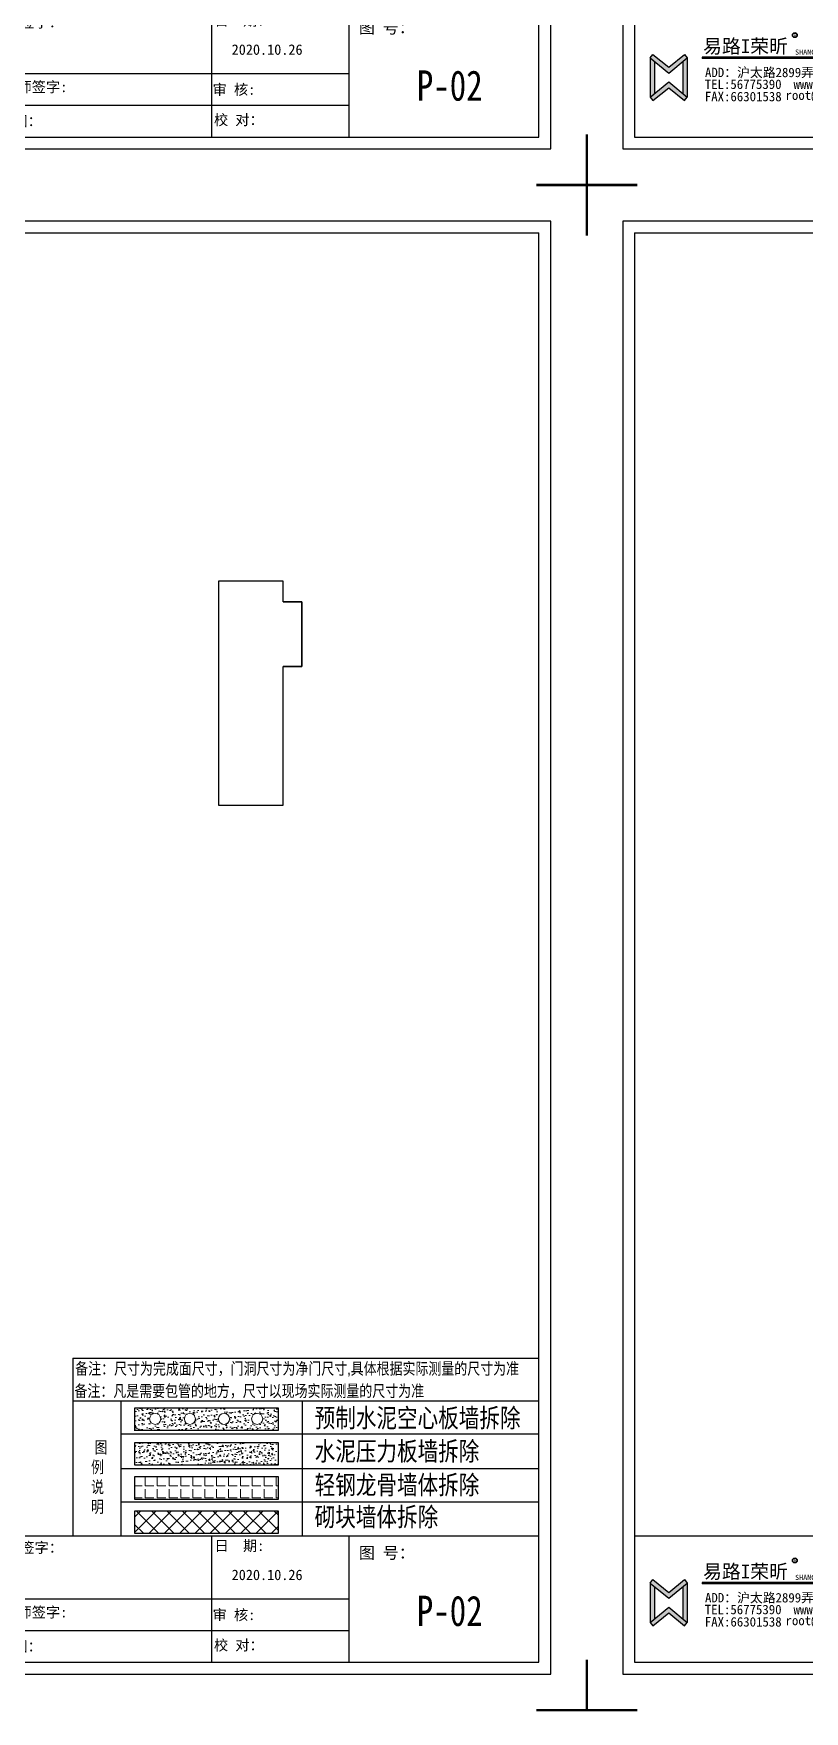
# Model space of a CAD drawing. Header units: millimetres. Extents: x -58733 to 427521, y -235734 to 553534.
# Drawn here: x 128898 to 137244, y -222214 to -204065 of the extents above; entities that cross this region are included whole.
import ezdxf

# ---------------------------------------------------------------- set-up
doc = ezdxf.new("R2010")
doc.units = ezdxf.units.MM
doc.linetypes.add('ACAD_ISO03W100', pattern=[30, 12, -18])
for name, color, linetype in [('02-活动家具', 1, 'Continuous'), ('图框', 251, 'Continuous'), ('目录文字', 8, 'Continuous')]:
    doc.layers.add(name, color=color, linetype=linetype)
doc.layers.add('墙体', color=7, linetype='Continuous', lineweight=30)
doc.layers.add('建筑结构填充', color=8, linetype='Continuous', lineweight=18)
doc.styles.add('-仿宋_GB2312', font='simsun.ttc', dxfattribs={"width": 0.8})
doc.styles.get("Standard").update_dxf_attribs({"font": 'simsun.ttc'})
doc.styles.add('YQ_DIM', font='SUPEROS.SHX', dxfattribs={"width": 0.8, "bigfont": 'HZDX.SHX'})
doc.styles.add('宋体', font='simsun.ttc', dxfattribs={"height": 120})
doc.styles.add('英文', font='simhei.ttf')
doc.styles.add('黑体', font='simhei.ttf')

# ---------------------------------------------------------------- blocks, each defined once
blk = doc.blocks.new('图框1比60')
h = blk.add_hatch(color=8)
edge = h.paths.add_edge_path()
edge.add_ellipse((163710, 45505), major_axis=(-0.2, 29.4), ratio=1, start_angle=269.6878, end_angle=449.6878)
edge.add_ellipse((163710, 45505), major_axis=(-0.2, 29.4), ratio=1, start_angle=89.5622, end_angle=269.5622)
edge = h.paths.add_edge_path(flags=16)
edge.add_ellipse((163710, 45505), major_axis=(0, 24.9), ratio=1, start_angle=269.966, end_angle=449.966)
edge.add_ellipse((163710, 45505), major_axis=(0, 24.9), ratio=1, start_angle=89.8872, end_angle=269.8872)
h = blk.add_hatch(color=8)
h.paths.add_polyline_path([(162213, 45056), (162434, 45236), (162401, 45277), (162213, 45124), (162025, 45277), (161992, 45236)])
h.paths.add_polyline_path([(162213, 44882), (162401, 44729), (162434, 44770), (162213, 44950), (161992, 44770), (162025, 44729)])
h = blk.add_hatch(color=8)
h.paths.add_polyline_path([(162044, 45193), (161992, 45236), (161992, 44770), (162044, 44813)])
h.paths.add_polyline_path([(162434, 45236), (162381, 45193), (162381, 44813), (162434, 44770)])
blk.add_hatch(color=8).paths.add_polyline_path([(162610, 45245), (162610, 45227), (166263, 45227), (166263, 45245)])
at = {"layer": '目录文字'}
h = blk.add_hatch(color=8, dxfattribs=at)
edge = h.paths.add_edge_path()
edge.add_ellipse((163710, 45505), major_axis=(-0.2, 29.4), ratio=1, start_angle=89.5622, end_angle=269.5622)
edge.add_ellipse((163710, 45505), major_axis=(-0.2, 29.4), ratio=1, start_angle=269.6621, end_angle=449.6621)
edge = h.paths.add_edge_path(flags=16)
edge.add_ellipse((163710, 45505), major_axis=(0, 24.9), ratio=1, start_angle=90.0288, end_angle=270.0288, ccw=False)
edge.add_ellipse((163710, 45505), major_axis=(0, 24.9), ratio=1, start_angle=-89.8872, end_angle=90.1128, ccw=False)
h.paths.add_polyline_path([(163689, 45539), (163733, 45539), (163733, 45472), (163689, 45472)], flags=9)
at = {"color": 8}
for p, q in [((176692, 45797), (176692, 44297)), ((161992, 45236), (162025, 45277)), ((161992, 45236), (161992, 44770)), ((161992, 45236), (162213, 45056)), ((162025, 45277), (162213, 45124)), ((162044, 45193), (162044, 44813)), ((162213, 45124), (162401, 45277)), ((162213, 45056), (162434, 45236)), ((162381, 45193), (162381, 44813)), ((162401, 45277), (162434, 45236)), ((162434, 45236), (162434, 44770)), ((166263, 45245), (162610, 45245)), ((166263, 45227), (162610, 45227)), ((166263, 45227), (166263, 45245)), ((161992, 44770), (162213, 44950)), ((162025, 44729), (162213, 44882)), ((162213, 44950), (162434, 44770)), ((162213, 44882), (162401, 44729)), ((161992, 44770), (162025, 44729)), ((162401, 44729), (162434, 44770))]:
    blk.add_line(p, q, dxfattribs=at)
blk.add_ellipse((163710, 45505, 0), major_axis=(0.1, 29.4), ratio=1, start_param=1.575118209033049, end_param=7.858303516212636, dxfattribs=at)
at = {"layer": '图框', "color": 121}
for p, q in [((161670, 61389), (161670, 44157)), ((186038, 61389), (161670, 61389)), ((186038, 44157), (186038, 61389)), ((161670, 44157), (186038, 44157))]:
    blk.add_line(p, q, dxfattribs=at)
at = {"layer": '图框', "color": 8}
for p, q in [((161809, 61249), (161809, 44297)), ((161809, 61249), (161809, 45797)), ((161809, 61249), (185898, 61249)), ((185898, 44297), (185898, 61249)), ((185898, 45797), (185898, 61249)), ((161809, 45797), (185898, 45797)), ((161809, 45797), (185898, 45797)), ((166465, 45797), (166465, 44297)), ((167511, 45797), (167511, 45305)), ((170675, 45797), (170675, 44297)), ((176692, 45797), (176692, 44297)), ((179360, 44297), (179360, 45797)), ((182010, 45797), (182010, 44297)), ((183644, 44297), (183644, 45797)), ((170675, 45305), (166465, 45305)), ((182010, 45047), (179360, 45047)), ((183644, 45047), (182010, 45047)), ((179360, 44672), (176692, 44672)), ((182010, 44672), (179360, 44672)), ((183644, 44672), (182010, 44672)), ((161809, 44297), (185898, 44297))]:
    blk.add_line(p, q, dxfattribs=at)
at = {"layer": '图框', "color": 121, "const_width": 28.3}
for points in [[(161841, 61818), (161241, 61818), (161241, 61217)], [(185866, 61818), (186467, 61818), (186467, 61217)], [(161841, 43728), (161241, 43728), (161241, 44329)], [(185866, 43728), (186467, 43728), (186467, 44329)]]:
    blk.add_lwpolyline(points, dxfattribs=at)
at = {"layer": '目录文字', "color": 8}
blk.add_line((162610, 45245), (162610, 45227), dxfattribs=at)
blk.add_ellipse((163710, 45505, 0), major_axis=(0.4, 24.9), ratio=1, start_param=1.571448490114663, end_param=7.854633797294249, dxfattribs=at)
for s, height, style, width, p in [('资质证书', 123.8, '宋体', 0.999898, (166569, 45595)), ('项目名称:', 123.3, '黑体', 0.999898, (170866, 45468)), ('图纸名称：', 123.3, '黑体', 0.999898, (176753, 45540)), ('客户签字：', 123.8, '宋体', 0.999898, (179405, 45596)), ('日  期:', 123.8, '宋体', 0.999898, (182048, 45618)), ('图 号：', 139.1, '宋体', 0.999898, (183761, 45526)), ('易路I荣昕', 164.1, '黑体', 0.999898, (162621, 45292)), ('R', 44.9, 'YQ_DIM', 0.8, (163698, 45483, 0)), ('编    号：', 123.8, '宋体', 0.999898, (166569, 45359)), ('2020.10.26', 123.8, '宋体', 0.999898, (182251, 45272)), ('SHANGHAI RONGXIN JIANZHU ZHUANGSHI SHEJI GONGCHENG CO.,LTD', 61.54, '英文', 0.999898, (163713, 45273)), ('1. 本设计之知识产权属上海易路荣昕建筑装饰设计工', 92.51, '黑体', 0.999898, (167491, 45076)), ('TEL:56775390', 111.72, '英文', 0.999898, (162641, 44867)), ('ADD：沪太路2899弄36号', 111.72, '英文', 0.999898, (162644, 45007)), ('www.w5258.com', 111.72, '英文', 0.999898, (163695, 44867)), ('程有限公司任何复印或使用，均需获得书面授权。', 92.51, '黑体', 0.999898, (167498, 44904)), ('台儿庄路363弄67号603室', 258.72, '宋体', 0.999898, (171666, 44826)), ('设计师签字:', 123.8, '宋体', 0.999898, (179372, 44829)), ('FAX:66301538', 111.72, '英文', 0.999898, (162642, 44721)), ('root@w5258.com rxw5258@yahoo.com.cn', 111.72, '英文', 0.999898, (163600, 44737)), ('备    注：', 123.8, '宋体', 0.999898, (166569, 44788)), ('2. 切勿以此度量此图，一切应依图内数字所示为准。', 92.51, '黑体', 0.999898, (167500, 44693)), ('审 核:', 123.8, '宋体', 0.999898, (182025, 44798)), ('比例:  1:60', 123.8, '宋体', 0.999898, (176769, 44448)), ('校 对：', 123.8, '宋体', 0.999898, (182041, 44438)), ('3. 所有在图纸上表示的尺寸,须在现场复核和修正。', 92.51, '黑体', 0.999898, (167500, 44438)), ('制 图：', 123.8, '宋体', 0.999898, (179407, 44425))]:
    blk.add_text(s, height=height, dxfattribs=dict(at, style=style, width=width)).set_placement(p)
at = {"layer": '目录文字', "width": 1}
blk.add_text('JZ-3101080001', height=157.18, dxfattribs=at).set_placement((167687, 45465))

msp = doc.modelspace()

# ---------------------------------------------------------------- hatches: boundary and pattern name
at = {"layer": '建筑结构填充'}
h = msp.add_hatch(dxfattribs=at)
h.set_pattern_fill('AR-CONC', color=2, scale=0.614381, style=0)
h.set_pattern_definition([(50, (129996.16, -219175.865), (111.931, -9.7927), [11.704, -128.7436]), (355, (129996.16, -219175.86), (-21.6525, 117.382), [9.363, -102.995]), (100.451, (130005.48, -219176.68), (90.279, 107.5884), [9.947, -109.415]), (46.184, (129996.16, -219144.65), (166.546, -25.83), [17.556, -193.115]), (96.636, (130010.03, -219146.8), (145.857, 152.014), [14.92, -164.123]), (351.184, (129996.16, -219144.65), (145.857, 152.013), [14.045, -154.492]), (21, (130011.76, -219152.46), (93.1493, -62.83), [11.704, -128.7436]), (326, (130011.76, -219152.46), (37.97, 113.162), [9.363, -102.995]), (71.451, (130019.52, -219157.69), (131.119, 50.332), [9.947, -109.415]), (37.5, (129996.156, -219175.865), (1.8976, 51.949), [0, -101.7465, 0, -104.5554, 0, -103.385]), (7.5, (129996.156, -219175.865), (41.0528, 61.549), [0, -59.6122, 0, -99.4057, 0, -39.4033]), (327.5, (129961.356, -219175.865), (83.3043, -3.5196), [0, -39.0132, 0, -121.7212, 0, -161.5147]), (317.5, (129945.75, -219175.865), (91.0078, 15.6216), [0, -50.7172, 0, -80.8354, 0, -114.699])])
h.paths.add_polyline_path([(131545.7, -219175.9), (131545.7, -218930.1), (129996.2, -218930.1), (129996.2, -219175.9)])
h.paths.add_polyline_path([(130900.5, -219049.4, -1), (131019.8, -219049.4, -1)], flags=16)
h.paths.add_polyline_path([(131259.1, -219049.4, -1), (131378.4, -219049.4, -1)], flags=16)
h.paths.add_polyline_path([(130530.4, -219049.4, -1), (130649.8, -219049.4, -1)], flags=16)
h.paths.add_polyline_path([(130154.9, -219049.4, -1), (130274.3, -219049.4, -1)], flags=16)
h = msp.add_hatch(dxfattribs=at)
h.set_pattern_fill('AR-CONC', color=2, scale=0.614381, style=0)
h.set_pattern_definition([(50, (-1884090.08, -964100.14), (111.930855, -9.7926762), [11.703964, -128.743603]), (355, (-1884090.08, -964100.14), (-21.6525335, 117.38163), [9.363171, -102.9948824]), (100.451, (-1884080.75, -964100.96), (90.2787263, 107.5884196), [9.9468334, -109.415167]), (46.1842, (-1884090.08, -964068.93), (166.545896, -25.83002), [17.555946, -193.115404]), (96.6356, (-1884076.2, -964071.09), (145.856724, 152.013637), [14.92025, -164.12275]), (351.184, (-1884090.08, -964068.93), (145.856952, 152.013367), [14.044757, -154.492324]), (21, (-1884074.47, -964076.74), (93.149348, -62.830023), [11.703964, -128.743603]), (326, (-1884074.47, -964076.74), (37.970011, 113.1616434), [9.363171, -102.9948824]), (71.4514, (-1884066.71, -964081.97), (131.1191026, 50.3318724), [9.9468334, -109.415167]), (37.5, (-1884090.076, -964100.144), (1.8975801, 51.9490353), [0, -101.7464596, 0, -104.5554109, 0, -103.3850145]), (7.5, (-1884090.076, -964100.144), (41.0527516, 61.5490725), [0, -59.6121895, 0, -99.4056668, 0, -39.4033452]), (327.5, (-1884124.876, -964100.144), (83.3043271, -3.5196332), [0, -39.013213, 0, -121.7212246, 0, -161.514702]), (317.5, (-1884140.48, -964100.144), (91.0078001, 15.6215608), [0, -50.717177, 0, -80.8353774, 0, -114.6988463])])
h.paths.add_polyline_path([(129996.2, -219305.3), (129996.2, -219551), (131545.7, -219551), (131545.7, -219305.3)])
h = msp.add_hatch(dxfattribs=at)
h.set_pattern_fill('ANGLE', color=2, scale=18.431439, style=0)
h.set_pattern_definition([(0, (-1862586.3, -891945.37), (0, 128.743603), [93.631711, -35.111892]), (90, (-1862586.3, -891945.37), (-128.743603, 9e-15), [93.631711, -35.111892])])
h.paths.add_polyline_path([(129996.2, -219674), (129996.2, -219919.8), (131545.7, -219919.8), (131545.7, -219674)])
h = msp.add_hatch(dxfattribs=at)
h.set_pattern_fill('ANSI37', color=2, scale=36.862878, style=0)
h.set_pattern_definition([(45, (-1864138.01, -891744.41), (-82.7595224, 82.7595224), []), (135, (-1864138.01, -891744.41), (-82.7595224, -82.7595224), [])])
h.paths.add_polyline_path([(129996.2, -220042.7), (129996.2, -220288.5), (131545.7, -220288.5), (131545.7, -220042.7)])

# ---------------------------------------------------------------- linework, layer by layer
at = {"color": 140}
msp.add_line((130900.9, -209987.1), (130900.9, -212412.1), dxfattribs=at)
msp.add_lwpolyline([(130900.9, -209987.1), (130900.9, -212412.1), (131600.9, -212412.1), (131600.9, -210912.1), (131800.9, -210912.1), (131800.9, -210212.1), (131600.9, -210212.1), (131600.9, -209987.1)], close=True, dxfattribs=at)
at = {"color": 1}
for points in [[(129996.2, -218930.1), (131545.7, -218930.1), (131545.7, -219175.9), (129996.2, -219175.9)], [(129996.2, -219305.3), (131545.7, -219305.3), (131545.7, -219551), (129996.2, -219551)], [(129996.2, -219674), (131545.7, -219674), (131545.7, -219919.8), (129996.2, -219919.8)], [(129996.2, -220042.7), (131545.7, -220042.7), (131545.7, -220288.5), (129996.2, -220288.5)]]:
    msp.add_lwpolyline(points, close=True, dxfattribs=at)
at = {"layer": '02-活动家具', "color": 8, "linetype": 'ACAD_ISO03W100', "ltscale": 3}
msp.add_line((131600.9, -209987.1), (130900.9, -209987.1), dxfattribs=at)
at = {"layer": '02-活动家具'}
for p, q in [((131600.9, -210212.1), (131600.9, -209987.1)), ((131600.9, -210212.1), (131800.9, -210212.1)), ((131800.9, -210212.1), (131800.9, -210912.1)), ((131600.9, -212412.1), (131600.9, -210912.1)), ((131800.9, -210912.1), (131600.9, -210912.1)), ((130900.9, -212412.1), (131600.9, -212412.1))]:
    msp.add_line(p, q, dxfattribs=at)
at = {"layer": '图框', "color": 135}
for p, q in [((129322.1, -218392.2), (129322.1, -220313.7)), ((129322.1, -218392.2), (134368.8, -218392.2)), ((134368.8, -220313.7), (134368.8, -218392.2)), ((129322.1, -218854.7), (134368.8, -218854.7)), ((129841.6, -218854.7), (129841.6, -220313.7)), ((131806.2, -218854.7), (131806.2, -219584.4)), ((129841.6, -219209.9), (134368.8, -219209.9)), ((129841.6, -219584.2), (134368.8, -219584.4)), ((131806.2, -219584.4), (131806.2, -220314.1)), ((129841.6, -219946), (134368.8, -219946)), ((129322.1, -220313.7), (134368.8, -220313.7)), ((129841.6, -220313.7), (134368.8, -220313.7))]:
    msp.add_line(p, q, dxfattribs=at)
at = {"layer": '建筑结构填充', "color": 2}
for centre in [(130214.6, -219049.4), (130590.1, -219049.4), (130960.1, -219049.4), (131318.8, -219049.4)]:
    msp.add_circle(centre, 59.7, dxfattribs=at)

# ---------------------------------------------------------------- block references
at = {"layer": '墙体', "color": 0, "xscale": 0.9120113186390109, "yscale": 0.9120113186390109, "zscale": 0.9120113186390109}
for p in [(-35172.4, -245583.6), (-12166.2, -245583.6), (-35172.4, -262081.4), (-12166.2, -262081.4)]:
    msp.add_blockref('图框1比60', p, dxfattribs=at)

# ---------------------------------------------------------------- texts
at = {"layer": '目录文字', "char_height": 327.869, "attachment_point": 1, "style": '-仿宋_GB2312'}
for insert in [(133046.5, -204463.5), (133046.5, -220961.2)]:
    msp.add_mtext('{\\fNSimSun|b0|i0|c134|p49;P-02}', dxfattribs=dict(at, insert=insert))
at = {"layer": '目录文字', "color": 1, "char_height": 128.48, "attachment_point": 1, "style": '-仿宋_GB2312'}
for s, insert, width in [('{\\f宋体|b1|i0|c134|p2;备注：尺寸为完成面尺寸，门洞尺寸为净门尺寸\\FChangFangSong|c134;,\\f宋体|b1|i0|c134|p2;具体根据实际测量的尺寸为准}', (129349.1, -218440.8), 5297.278), ('{\\f宋体|b1|i0|c134|p2;备注：凡是需要包管的地方，尺寸以现场实际测量的尺寸为准}', (129340.7, -218682.3), 4457.648)]:
    msp.add_mtext(s, dxfattribs=dict(at, insert=insert, width=width))
at = {"layer": '目录文字', "attachment_point": 1, "style": '-仿宋_GB2312'}
for s, insert, char_height, width in [('{\\fChangFangSong|b0|i0|c134|p49;预制水泥空心板墙拆除}', (131941.4, -218936.7), 204.193, 3040.014), ('{\\FChangFangSong|c134;^I\\f宋体|b0|i0|c134|p2;图例说明}', (129520.3, -219292.1), 128.48, 240.325), ('{\\fChangFangSong|b0|i0|c134|p49;水泥压力板墙拆除}', (131941.4, -219296.3), 204.193, 3040.014), ('{\\fChangFangSong|b0|i0|c134|p49;轻钢龙骨墙体拆除}', (131941.4, -219660.9), 204.193, 3040.014), ('{\\fChangFangSong|b0|i0|c134|p49;砌块墙体拆除}', (131941.4, -220006.7), 204.193, 3040.014)]:
    msp.add_mtext(s, dxfattribs=dict(at, insert=insert, char_height=char_height, width=width))

doc.saveas('drawing.dxf')
